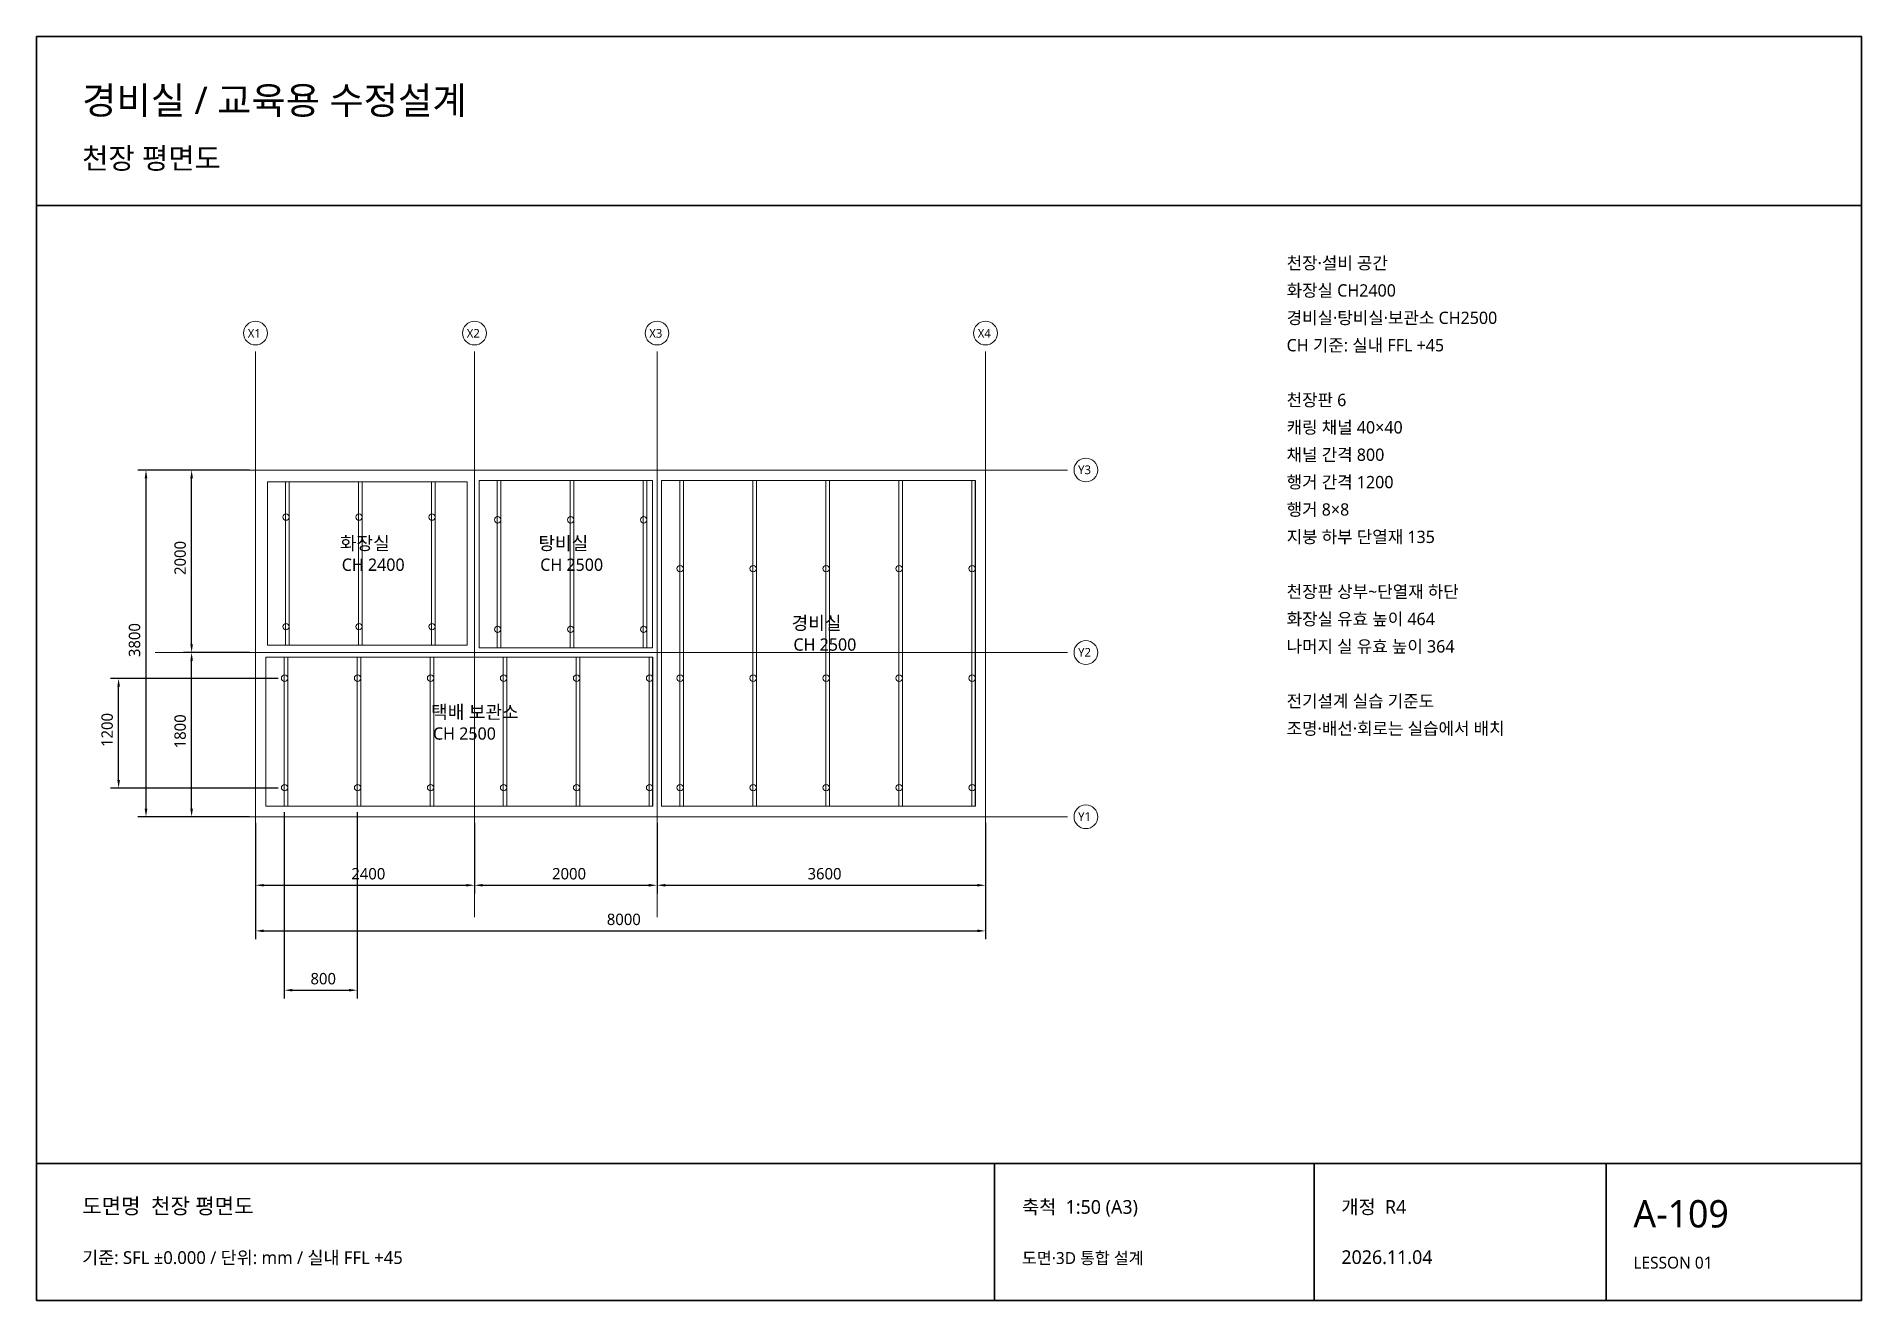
# Model space of a CAD drawing. Header units: millimetres. Extents: x 500 to 20500, y 500 to 14350.
import ezdxf

# ---------------------------------------------------------------- set-up
doc = ezdxf.new("R2010")
doc.units = ezdxf.units.MM
for name, color, linetype, lineweight in [('A-CEILING', 8, 'Continuous', 18), ('BORDER', 7, 'Continuous', 35), ('DIM', 8, 'Continuous', 13), ('GRID', 8, 'Continuous', 13), ('TEXT', 7, 'Continuous', 18)]:
    doc.layers.add(name, color=color, linetype=linetype, lineweight=lineweight)
doc.styles.add('KOREAN', font='malgun.ttf')
doc.dimstyles.get("Standard").update_dxf_attribs({"dimtxt": 2.5, "dimasz": 2.5, "dimexe": 1.25, "dimexo": 0.625, "dimtad": 1, "dimcen": 2.5, "dimazin": 3, "dimtfac": 1, "dimtmove": 0, "dimatfit": 3})

# ---------------------------------------------------------------- blocks, each defined once
blk = doc.blocks.new('_CLOSEDFILLED')
at = {"color": 0, "linetype": 'BYBLOCK'}
blk.add_solid([(-1, 0.16), (0, 0), (-1, -0.16)], dxfattribs=at)
blk = doc.blocks.new('*D1')
at = {"color": 8}
for p, q in [((2900, 5735), (2900, 4960)), ((5300, 5735), (5300, 4960)), ((2990, 5050), (5210, 5050))]:
    blk.add_line(p, q, dxfattribs=at)
at = {"layer": 'Defpoints'}
for p in [(2900, 5800), (5300, 5800), (2900, 5050)]:
    blk.add_point(p, dxfattribs=at)
at = {"layer": 'DIM', "color": 8, "xscale": 90, "yscale": 90, "rotation": 180}
blk.add_blockref('_CLOSEDFILLED', (2900, 5050), dxfattribs=at)
at = {"layer": 'DIM', "color": 8, "xscale": 90, "yscale": 90}
blk.add_blockref('_CLOSEDFILLED', (5300, 5050), dxfattribs=at)
at = {"layer": 'DIM', "style": 'KOREAN'}
blk.add_text('2400', height=125, dxfattribs=at).set_placement((3950, 5113.75))
blk = doc.blocks.new('*D2')
at = {"color": 8}
for p, q in [((5300, 5735), (5300, 4960)), ((7300, 5735), (7300, 4960)), ((5390, 5050), (7210, 5050))]:
    blk.add_line(p, q, dxfattribs=at)
at = {"layer": 'Defpoints'}
for p in [(5300, 5800), (7300, 5800), (5300, 5050)]:
    blk.add_point(p, dxfattribs=at)
at = {"layer": 'DIM', "color": 8, "xscale": 90, "yscale": 90, "rotation": 180}
blk.add_blockref('_CLOSEDFILLED', (5300, 5050), dxfattribs=at)
at = {"layer": 'DIM', "color": 8, "xscale": 90, "yscale": 90}
blk.add_blockref('_CLOSEDFILLED', (7300, 5050), dxfattribs=at)
at = {"layer": 'DIM', "style": 'KOREAN'}
blk.add_text('2000', height=125, dxfattribs=at).set_placement((6150, 5113.75))
blk = doc.blocks.new('*D3')
at = {"color": 8}
for p, q in [((7300, 5735), (7300, 4960)), ((10900, 5735), (10900, 4960)), ((7390, 5050), (10810, 5050))]:
    blk.add_line(p, q, dxfattribs=at)
at = {"layer": 'Defpoints'}
for p in [(7300, 5800), (10900, 5800), (7300, 5050)]:
    blk.add_point(p, dxfattribs=at)
at = {"layer": 'DIM', "color": 8, "xscale": 90, "yscale": 90, "rotation": 180}
blk.add_blockref('_CLOSEDFILLED', (7300, 5050), dxfattribs=at)
at = {"layer": 'DIM', "color": 8, "xscale": 90, "yscale": 90}
blk.add_blockref('_CLOSEDFILLED', (10900, 5050), dxfattribs=at)
at = {"layer": 'DIM', "style": 'KOREAN'}
blk.add_text('3600', height=125, dxfattribs=at).set_placement((8950, 5113.75))
blk = doc.blocks.new('*D4')
at = {"color": 8}
for p, q in [((2900, 5735), (2900, 4460)), ((10900, 5735), (10900, 4460)), ((2990, 4550), (10810, 4550))]:
    blk.add_line(p, q, dxfattribs=at)
at = {"layer": 'Defpoints'}
for p in [(2900, 5800), (10900, 5800), (2900, 4550)]:
    blk.add_point(p, dxfattribs=at)
at = {"layer": 'DIM', "color": 8, "xscale": 90, "yscale": 90, "rotation": 180}
blk.add_blockref('_CLOSEDFILLED', (2900, 4550), dxfattribs=at)
at = {"layer": 'DIM', "color": 8, "xscale": 90, "yscale": 90}
blk.add_blockref('_CLOSEDFILLED', (10900, 4550), dxfattribs=at)
at = {"layer": 'DIM', "style": 'KOREAN'}
blk.add_text('8000', height=125, dxfattribs=at).set_placement((6750, 4613.75))
blk = doc.blocks.new('*D5')
at = {"color": 8}
for p, q in [((2835, 7600), (2110, 7600)), ((2200, 5890), (2200, 7510)), ((2835, 5800), (2110, 5800))]:
    blk.add_line(p, q, dxfattribs=at)
at = {"layer": 'Defpoints'}
for p in [(2900, 7600), (2200, 5800), (2900, 5800)]:
    blk.add_point(p, dxfattribs=at)
at = {"layer": 'DIM', "color": 8, "xscale": 90, "yscale": 90}
for p, rotation in [((2200, 7600), 90), ((2200, 5800), 270)]:
    blk.add_blockref('_CLOSEDFILLED', p, dxfattribs=dict(at, rotation=rotation))
at = {"layer": 'DIM', "style": 'KOREAN'}
blk.add_text('1800', height=125, rotation=90, dxfattribs=at).set_placement((2136.25, 6550))
blk = doc.blocks.new('*D6')
at = {"color": 8}
for p, q in [((2835, 9600), (2110, 9600)), ((2200, 7690), (2200, 9510)), ((2835, 7600), (2110, 7600))]:
    blk.add_line(p, q, dxfattribs=at)
at = {"layer": 'Defpoints'}
for p in [(2900, 9600), (2200, 7600), (2900, 7600)]:
    blk.add_point(p, dxfattribs=at)
at = {"layer": 'DIM', "color": 8, "xscale": 90, "yscale": 90}
for p, rotation in [((2200, 9600), 90), ((2200, 7600), 270)]:
    blk.add_blockref('_CLOSEDFILLED', p, dxfattribs=dict(at, rotation=rotation))
at = {"layer": 'DIM', "style": 'KOREAN'}
blk.add_text('2000', height=125, rotation=90, dxfattribs=at).set_placement((2136.25, 8450))
blk = doc.blocks.new('*D7')
at = {"color": 8}
for p, q in [((2835, 9600), (1610, 9600)), ((1700, 5890), (1700, 9510)), ((2835, 5800), (1610, 5800))]:
    blk.add_line(p, q, dxfattribs=at)
at = {"layer": 'Defpoints'}
for p in [(2900, 9600), (1700, 5800), (2900, 5800)]:
    blk.add_point(p, dxfattribs=at)
at = {"layer": 'DIM', "color": 8, "xscale": 90, "yscale": 90}
for p, rotation in [((1700, 9600), 90), ((1700, 5800), 270)]:
    blk.add_blockref('_CLOSEDFILLED', p, dxfattribs=dict(at, rotation=rotation))
at = {"layer": 'DIM', "style": 'KOREAN'}
blk.add_text('3800', height=125, rotation=90, dxfattribs=at).set_placement((1636.25, 7550))
blk = doc.blocks.new('*D8')
at = {"color": 8}
for p, q in [((3215, 5850), (3215, 3810)), ((4015, 5850), (4015, 3810)), ((3305, 3900), (3925, 3900))]:
    blk.add_line(p, q, dxfattribs=at)
at = {"layer": 'Defpoints'}
for p in [(3215, 5915), (4015, 5915), (3215, 3900)]:
    blk.add_point(p, dxfattribs=at)
at = {"layer": 'DIM', "color": 8, "xscale": 90, "yscale": 90, "rotation": 180}
blk.add_blockref('_CLOSEDFILLED', (3215, 3900), dxfattribs=at)
at = {"layer": 'DIM', "color": 8, "xscale": 90, "yscale": 90}
blk.add_blockref('_CLOSEDFILLED', (4015, 3900), dxfattribs=at)
at = {"layer": 'DIM', "style": 'KOREAN'}
blk.add_text('800', height=125, dxfattribs=at).set_placement((3502.5, 3963.75))
blk = doc.blocks.new('*D9')
at = {"color": 8}
for p, q in [((3150, 7315), (1310, 7315)), ((1400, 6205), (1400, 7225)), ((3150, 6115), (1310, 6115))]:
    blk.add_line(p, q, dxfattribs=at)
at = {"layer": 'Defpoints'}
for p in [(3215, 7315), (1400, 6115), (3215, 6115)]:
    blk.add_point(p, dxfattribs=at)
at = {"layer": 'DIM', "color": 8, "xscale": 90, "yscale": 90}
for p, rotation in [((1400, 7315), 90), ((1400, 6115), 270)]:
    blk.add_blockref('_CLOSEDFILLED', p, dxfattribs=dict(at, rotation=rotation))
at = {"layer": 'DIM', "style": 'KOREAN'}
blk.add_text('1200', height=125, rotation=90, dxfattribs=at).set_placement((1336.25, 6565))

msp = doc.modelspace()

# ---------------------------------------------------------------- linework, layer by layer
at = {"layer": 'A-CEILING'}
for p, q in [((5220, 9470), (3030, 9470)), ((3030, 9470), (3030, 7680)), ((3270, 9470), (3230, 9470)), ((3230, 9470), (3230, 7680)), ((3270, 7680), (3270, 9470)), ((4070, 9470), (4030, 9470)), ((4030, 9470), (4030, 7680)), ((4070, 7680), (4070, 9470)), ((4870, 9470), (4830, 9470)), ((4830, 9470), (4830, 7680)), ((4870, 7680), (4870, 9470)), ((5220, 7680), (5220, 9470)), ((7250, 9485), (5350, 9485)), ((5350, 9485), (5350, 7650)), ((5590, 9485), (5550, 9485)), ((5550, 9485), (5550, 7650)), ((5590, 7650), (5590, 9485)), ((6390, 9485), (6350, 9485)), ((6350, 9485), (6350, 7650)), ((6390, 7650), (6390, 9485)), ((7190, 9485), (7150, 9485)), ((7150, 9485), (7150, 7650)), ((7190, 7650), (7190, 9485)), ((7250, 7650), (7250, 9485)), ((10785, 9485), (7350, 9485)), ((7350, 9485), (7350, 5915)), ((7590, 9485), (7550, 9485)), ((7550, 9485), (7550, 5915)), ((7590, 5915), (7590, 9485)), ((8390, 9485), (8350, 9485)), ((8350, 9485), (8350, 5915)), ((8390, 5915), (8390, 9485)), ((9190, 9485), (9150, 9485)), ((9150, 9485), (9150, 5915)), ((9190, 5915), (9190, 9485)), ((9990, 9485), (9950, 9485)), ((9950, 9485), (9950, 5915)), ((9990, 5915), (9990, 9485)), ((10790, 9485), (10750, 9485)), ((10750, 9485), (10750, 5915)), ((10785, 5915), (10785, 9485)), ((10790, 5915), (10790, 9485)), ((3030, 7680), (5220, 7680)), ((3230, 7680), (3270, 7680)), ((4030, 7680), (4070, 7680)), ((4830, 7680), (4870, 7680)), ((5350, 7650), (7250, 7650)), ((5550, 7650), (5590, 7650)), ((6350, 7650), (6390, 7650)), ((7150, 7650), (7190, 7650)), ((7250, 7550), (3015, 7550)), ((3015, 7550), (3015, 5915)), ((3255, 7550), (3215, 7550)), ((3215, 7550), (3215, 5915)), ((3255, 5915), (3255, 7550)), ((4055, 7550), (4015, 7550)), ((4015, 7550), (4015, 5915)), ((4055, 5915), (4055, 7550)), ((4855, 7550), (4815, 7550)), ((4815, 7550), (4815, 5915)), ((4855, 5915), (4855, 7550)), ((5655, 7550), (5615, 7550)), ((5615, 7550), (5615, 5915)), ((5655, 5915), (5655, 7550)), ((6455, 7550), (6415, 7550)), ((6415, 7550), (6415, 5915)), ((6455, 5915), (6455, 7550)), ((7255, 7550), (7215, 7550)), ((7215, 7550), (7215, 5915)), ((7250, 5915), (7250, 7550)), ((7255, 5915), (7255, 7550)), ((3015, 5915), (7250, 5915)), ((3215, 5915), (3255, 5915)), ((4015, 5915), (4055, 5915)), ((4815, 5915), (4855, 5915)), ((5615, 5915), (5655, 5915)), ((6415, 5915), (6455, 5915)), ((7215, 5915), (7255, 5915)), ((7350, 5915), (10785, 5915)), ((7550, 5915), (7590, 5915)), ((8350, 5915), (8390, 5915)), ((9150, 5915), (9190, 5915)), ((9950, 5915), (9990, 5915)), ((10750, 5915), (10790, 5915))]:
    msp.add_line(p, q, dxfattribs=at)
for centre in [(3234, 9084), (4034, 9084), (4834, 9084), (5554, 9054), (6354, 9054), (7154, 9054), (7554, 8519), (8354, 8519), (9154, 8519), (9954, 8519), (10754, 8519), (3234, 7884), (4034, 7884), (4834, 7884), (5554, 7854), (6354, 7854), (7154, 7854), (3219, 7319), (4019, 7319), (4819, 7319), (5619, 7319), (6419, 7319), (7219, 7319), (7554, 7319), (8354, 7319), (9154, 7319), (9954, 7319), (10754, 7319), (3219, 6119), (4019, 6119), (4819, 6119), (5619, 6119), (6419, 6119), (7219, 6119), (7554, 6119), (8354, 6119), (9154, 6119), (9954, 6119), (10754, 6119)]:
    msp.add_circle(centre, 35, dxfattribs=at)
at = {"layer": 'BORDER'}
for p, q in [((500, 12500), (20500, 12500)), ((500, 2000), (20500, 2000)), ((11000, 500), (11000, 2000)), ((14500, 500), (14500, 2000)), ((17700, 500), (17700, 2000))]:
    msp.add_line(p, q, dxfattribs=at)
msp.add_lwpolyline([(500, 500), (20500, 500), (20500, 14350), (500, 14350)], close=True, dxfattribs=at)
at = {"layer": 'GRID'}
for p, q in [((2900, 4700), (2900, 10900)), ((5300, 4700), (5300, 10900)), ((7300, 4700), (7300, 10900)), ((10900, 4700), (10900, 10900)), ((1800, 9600), (11800, 9600)), ((1800, 7600), (11800, 7600)), ((1800, 5800), (11800, 5800))]:
    msp.add_line(p, q, dxfattribs=at)
for centre in [(2900, 11100), (5300, 11100), (7300, 11100), (10900, 11100), (12000, 9600), (12000, 7600), (12000, 5800)]:
    msp.add_circle(centre, 130, dxfattribs=at)

# ---------------------------------------------------------------- texts
at = {"layer": 'TEXT', "style": 'KOREAN'}
for s, height, p in [('경비실 / 교육용 수정설계', 300, (1000, 13500)), ('천장 평면도', 230, (1000, 12900)), ('천장·설비 공간', 135, (14200, 11800)), ('화장실 CH2400', 135, (14200, 11500)), ('경비실·탕비실·보관소 CH2500', 135, (14200, 11200)), ('X1', 95, (2815, 11050)), ('X2', 95, (5215, 11050)), ('X3', 95, (7215, 11050)), ('X4', 95, (10815, 11050)), ('CH 기준: 실내 FFL +45', 135, (14200, 10900)), ('천장판 6', 135, (14200, 10300)), ('캐링 채널 40×40', 135, (14200, 10000)), ('채널 간격 800', 135, (14200, 9700)), ('Y3', 95, (11915, 9555)), ('행거 간격 1200', 135, (14200, 9400)), ('행거 8×8', 135, (14200, 9100)), ('화장실', 145, (3825, 8725)), ('탕비실', 145, (6000, 8725)), ('지붕 하부 단열재 135', 135, (14200, 8800)), ('CH 2400', 135, (3845, 8495)), ('CH 2500', 135, (6020, 8495)), ('천장판 상부~단열재 하단', 135, (14200, 8200)), ('경비실', 145, (8775, 7850)), ('화장실 유효 높이 464', 135, (14200, 7900)), ('CH 2500', 135, (8795, 7620)), ('Y2', 95, (11915, 7555)), ('나머지 실 유효 높이 364', 135, (14200, 7600)), ('택배 보관소', 145, (4825, 6875)), ('전기설계 실습 기준도', 135, (14200, 7000)), ('조명·배선·회로는 실습에서 배치', 135, (14200, 6700)), ('CH 2500', 135, (4845, 6645)), ('Y1', 95, (11915, 5755)), ('도면명  천장 평면도', 170, (1000, 1450)), ('축척  1:50 (A3)', 150, (11300, 1450)), ('개정  R4', 150, (14800, 1450)), ('A-109', 300, (18000, 1300)), ('기준: SFL ±0.000 / 단위: mm / 실내 FFL +45', 140, (1000, 900)), ('도면·3D 통합 설계', 130, (11300, 900)), ('2026.11.04', 150, (14800, 900)), ('LESSON 01', 130, (18000, 850))]:
    msp.add_text(s, height=height, dxfattribs=at).set_placement(p)

# ---------------------------------------------------------------- dimensions: what is measured, and where the dimension line sits
at = {"layer": 'DIM'}
for base, p1, p2, picture, middle in [((1700, 5800), (2900, 5800), (2900, 9600), '*D7', (1592.5, 7700)), ((2200, 7600), (2900, 7600), (2900, 9600), '*D6', (2092.5, 8600)), ((2200, 5800), (2900, 5800), (2900, 7600), '*D5', (2092.5, 6700)), ((1400, 6115), (3215, 6115), (3215, 7315), '*D9', (1292.5, 6715))]:
    dim = msp.add_linear_dim(base=base, p1=p1, p2=p2, angle=90, dimstyle='Standard', override={"dimtxt": 125, "dimasz": 90, "dimexe": 90, "dimexo": 65, "dimgap": 45, "dimtad": 1, "dimdec": 0, "dimlfac": 1, "dimtxsty": 'KOREAN', "dimclrd": 8, "dimclre": 8, "dimclrt": 7}, dxfattribs=at)
    dim.commit()
    dim.dimension.update_dxf_attribs({"geometry": picture, "text_midpoint": middle})
for base, p1, p2, picture, middle in [((2900, 5050), (2900, 5800), (5300, 5800), '*D1', (4100, 5157.5)), ((2900, 4550), (2900, 5800), (10900, 5800), '*D4', (6900, 4657.5)), ((3215, 3900), (3215, 5915), (4015, 5915), '*D8', (3615, 4007.5)), ((5300, 5050), (5300, 5800), (7300, 5800), '*D2', (6300, 5157.5)), ((7300, 5050), (7300, 5800), (10900, 5800), '*D3', (9100, 5157.5))]:
    dim = msp.add_linear_dim(base=base, p1=p1, p2=p2, dimstyle='Standard', override={"dimtxt": 125, "dimasz": 90, "dimexe": 90, "dimexo": 65, "dimgap": 45, "dimtad": 1, "dimdec": 0, "dimlfac": 1, "dimtxsty": 'KOREAN', "dimclrd": 8, "dimclre": 8, "dimclrt": 7}, dxfattribs=at)
    dim.commit()
    dim.dimension.update_dxf_attribs({"geometry": picture, "text_midpoint": middle})

doc.saveas('drawing.dxf')
